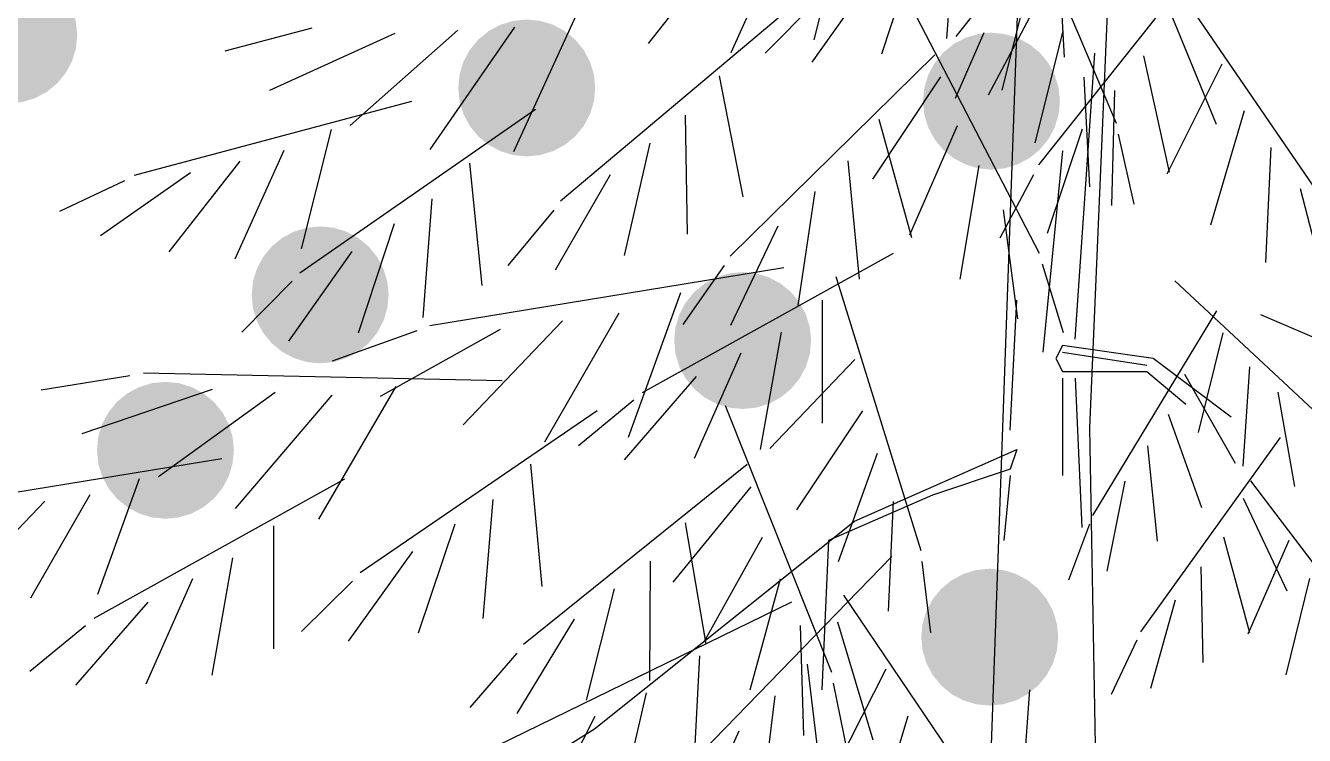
# Model space of a CAD drawing. Extents: x 0 to 1.57, y 0.06 to 3.19.
# Drawn here: x 0.4062 to 0.8731, y 0.9376 to 1.1968 of the extents above; entities that cross this region are included whole.
import ezdxf

# ---------------------------------------------------------------- set-up
doc = ezdxf.new("R2010")
doc.units = 0
doc.header["$LTSCALE"] = 1.2
doc.layers.get('0').update_dxf_attribs({"linetype": 'CONTINUOUS'})
doc.layers.add('ARQ-VEG', color=2, linetype='CONTINUOUS')

# ---------------------------------------------------------------- blocks, each defined once
blk = doc.blocks.new('*U10')
at = {"layer": 'ARQ-VEG'}
for points in [[(0.66799, 1.05677), (0.66311, 1.10629), (0.66799, 1.10677)], [(0.66799, 1.05677), (0.66799, 1.10677), (0.67287, 1.05725)], [(0.67287, 1.05725), (0.66799, 1.10677), (0.67287, 1.10629)], [(0.6541, 1.06098), (0.65031, 1.09945), (0.6541, 1.10255)], [(0.65842, 1.05867), (0.6541, 1.10255), (0.65842, 1.10486)], [(0.6541, 1.06098), (0.6541, 1.10255), (0.65842, 1.05867)], [(0.66311, 1.05725), (0.65842, 1.10486), (0.66311, 1.10629)], [(0.65842, 1.05867), (0.65842, 1.10486), (0.66311, 1.05725)], [(0.66311, 1.05725), (0.66311, 1.10629), (0.66799, 1.05677)], [(0.67287, 1.05725), (0.67287, 1.10629), (0.67756, 1.05867)], [(0.67756, 1.05867), (0.67287, 1.10629), (0.67756, 1.10486)], [(0.67756, 1.05867), (0.67756, 1.10486), (0.68188, 1.06098)], [(0.68188, 1.06098), (0.67756, 1.10486), (0.68188, 1.10255)], [(0.68188, 1.06098), (0.68188, 1.10255), (0.68567, 1.06409)], [(0.68567, 1.06409), (0.68188, 1.10255), (0.68567, 1.09945)], [(0.65031, 1.06409), (0.6472, 1.09566), (0.65031, 1.09945)], [(0.65031, 1.06409), (0.65031, 1.09945), (0.6541, 1.06098)], [(0.68567, 1.06409), (0.68567, 1.09945), (0.68878, 1.06788)], [(0.68878, 1.06788), (0.68567, 1.09945), (0.68878, 1.09566)], [(0.6472, 1.06788), (0.64489, 1.09133), (0.6472, 1.09566)], [(0.6472, 1.06788), (0.6472, 1.09566), (0.65031, 1.06409)], [(0.68878, 1.06788), (0.68878, 1.09566), (0.69109, 1.0722)], [(0.69109, 1.0722), (0.68878, 1.09566), (0.69109, 1.09133)], [(0.64489, 1.0722), (0.64347, 1.08664), (0.64489, 1.09133)], [(0.64489, 1.0722), (0.64489, 1.09133), (0.6472, 1.06788)], [(0.69109, 1.0722), (0.69109, 1.09133), (0.69251, 1.07689)], [(0.69251, 1.07689), (0.69109, 1.09133), (0.69251, 1.08664)], [(0.64347, 1.07689), (0.64299, 1.08177), (0.64347, 1.08664)], [(0.64347, 1.07689), (0.64347, 1.08664), (0.64489, 1.0722)], [(0.69251, 1.07689), (0.69251, 1.08664), (0.69299, 1.08177)]]:
    blk.add_solid(points, dxfattribs=at)
blk = doc.blocks.new('*U11')
at = {"layer": 'ARQ-VEG'}
for points in [[(0.4477, 1.0186), (0.44337, 1.06248), (0.4477, 1.06479)], [(0.45239, 1.01717), (0.4477, 1.06479), (0.45239, 1.06621)], [(0.4477, 1.0186), (0.4477, 1.06479), (0.45239, 1.01717)], [(0.45726, 1.01669), (0.45239, 1.06621), (0.45726, 1.06669)], [(0.45239, 1.01717), (0.45239, 1.06621), (0.45726, 1.01669)], [(0.45726, 1.01669), (0.45726, 1.06669), (0.46214, 1.01717)], [(0.46214, 1.01717), (0.45726, 1.06669), (0.46214, 1.06621)], [(0.46214, 1.01717), (0.46214, 1.06621), (0.46683, 1.0186)], [(0.46683, 1.0186), (0.46214, 1.06621), (0.46683, 1.06479)], [(0.46683, 1.0186), (0.46683, 1.06479), (0.47115, 1.02091)], [(0.47115, 1.02091), (0.46683, 1.06479), (0.47115, 1.06248)], [(0.44337, 1.02091), (0.43958, 1.05937), (0.44337, 1.06248)], [(0.44337, 1.02091), (0.44337, 1.06248), (0.4477, 1.0186)], [(0.47115, 1.02091), (0.47115, 1.06248), (0.47494, 1.02401)], [(0.47494, 1.02401), (0.47115, 1.06248), (0.47494, 1.05937)], [(0.43648, 1.0278), (0.43417, 1.05126), (0.43648, 1.05558)], [(0.43958, 1.02401), (0.43648, 1.05558), (0.43958, 1.05937)], [(0.43648, 1.0278), (0.43648, 1.05558), (0.43958, 1.02401)], [(0.43958, 1.02401), (0.43958, 1.05937), (0.44337, 1.02091)], [(0.47494, 1.02401), (0.47494, 1.05937), (0.47805, 1.0278)], [(0.47805, 1.0278), (0.47494, 1.05937), (0.47805, 1.05558)], [(0.47805, 1.0278), (0.47805, 1.05558), (0.48036, 1.03212)], [(0.48036, 1.03212), (0.47805, 1.05558), (0.48036, 1.05126)], [(0.43417, 1.03212), (0.43274, 1.04657), (0.43417, 1.05126)], [(0.43417, 1.03212), (0.43417, 1.05126), (0.43648, 1.0278)], [(0.48036, 1.03212), (0.48036, 1.05126), (0.48178, 1.03681)], [(0.48178, 1.03681), (0.48036, 1.05126), (0.48178, 1.04657)], [(0.43274, 1.03681), (0.43226, 1.04169), (0.43274, 1.04657)], [(0.43274, 1.03681), (0.43274, 1.04657), (0.43417, 1.03212)], [(0.48178, 1.03681), (0.48178, 1.04657), (0.48226, 1.04169)]]:
    blk.add_solid(points, dxfattribs=at)
blk = doc.blocks.new('*U15')
at = {"layer": 'ARQ-VEG'}
for points in [[(0.74926, 1.14609), (0.74493, 1.18997), (0.74926, 1.19228)], [(0.75395, 1.14466), (0.74926, 1.19228), (0.75395, 1.1937)], [(0.74926, 1.14609), (0.74926, 1.19228), (0.75395, 1.14466)], [(0.75882, 1.14418), (0.75395, 1.1937), (0.75882, 1.19418)], [(0.75395, 1.14466), (0.75395, 1.1937), (0.75882, 1.14418)], [(0.75882, 1.14418), (0.75882, 1.19418), (0.7637, 1.14466)], [(0.7637, 1.14466), (0.75882, 1.19418), (0.7637, 1.1937)], [(0.7637, 1.14466), (0.7637, 1.1937), (0.76839, 1.14609)], [(0.76839, 1.14609), (0.7637, 1.1937), (0.76839, 1.19228)], [(0.76839, 1.14609), (0.76839, 1.19228), (0.77271, 1.1484)], [(0.77271, 1.1484), (0.76839, 1.19228), (0.77271, 1.18997)], [(0.74115, 1.15151), (0.73804, 1.18307), (0.74115, 1.18686)], [(0.74493, 1.1484), (0.74115, 1.18686), (0.74493, 1.18997)], [(0.74115, 1.15151), (0.74115, 1.18686), (0.74493, 1.1484)], [(0.74493, 1.1484), (0.74493, 1.18997), (0.74926, 1.14609)], [(0.77271, 1.1484), (0.77271, 1.18997), (0.7765, 1.15151)], [(0.7765, 1.15151), (0.77271, 1.18997), (0.7765, 1.18686)], [(0.7765, 1.15151), (0.7765, 1.18686), (0.77961, 1.15529)], [(0.77961, 1.15529), (0.7765, 1.18686), (0.77961, 1.18307)], [(0.73804, 1.15529), (0.73573, 1.17875), (0.73804, 1.18307)], [(0.73804, 1.15529), (0.73804, 1.18307), (0.74115, 1.15151)], [(0.77961, 1.15529), (0.77961, 1.18307), (0.78192, 1.15962)], [(0.78192, 1.15962), (0.77961, 1.18307), (0.78192, 1.17875)], [(0.73573, 1.15962), (0.7343, 1.17406), (0.73573, 1.17875)], [(0.73573, 1.15962), (0.73573, 1.17875), (0.73804, 1.15529)], [(0.78192, 1.15962), (0.78192, 1.17875), (0.78334, 1.16431)], [(0.78334, 1.16431), (0.78192, 1.17875), (0.78334, 1.17406)], [(0.7343, 1.16431), (0.73382, 1.16918), (0.7343, 1.17406)], [(0.7343, 1.16431), (0.7343, 1.17406), (0.73573, 1.15962)], [(0.78334, 1.16431), (0.78334, 1.17406), (0.78382, 1.16918)]]:
    blk.add_solid(points, dxfattribs=at)
blk = doc.blocks.new('*U65')
at = {"layer": 'ARQ-VEG'}
for points in [[(0.38618, 1.17257), (0.38239, 1.21104), (0.38618, 1.21415)], [(0.3905, 1.17026), (0.38618, 1.21415), (0.3905, 1.21646)], [(0.38618, 1.17257), (0.38618, 1.21415), (0.3905, 1.17026)], [(0.39519, 1.16884), (0.3905, 1.21646), (0.39519, 1.21788)], [(0.3905, 1.17026), (0.3905, 1.21646), (0.39519, 1.16884)], [(0.40007, 1.16836), (0.39519, 1.21788), (0.40007, 1.21836)], [(0.39519, 1.16884), (0.39519, 1.21788), (0.40007, 1.16836)], [(0.40007, 1.16836), (0.40007, 1.21836), (0.40495, 1.16884)], [(0.40495, 1.16884), (0.40007, 1.21836), (0.40495, 1.21788)], [(0.40495, 1.16884), (0.40495, 1.21788), (0.40964, 1.17026)], [(0.40964, 1.17026), (0.40495, 1.21788), (0.40964, 1.21646)], [(0.40964, 1.17026), (0.40964, 1.21646), (0.41396, 1.17257)], [(0.41396, 1.17257), (0.40964, 1.21646), (0.41396, 1.21415)], [(0.41396, 1.17257), (0.41396, 1.21415), (0.41775, 1.17568)], [(0.41775, 1.17568), (0.41396, 1.21415), (0.41775, 1.21104)], [(0.38239, 1.17568), (0.37928, 1.20725), (0.38239, 1.21104)], [(0.38239, 1.17568), (0.38239, 1.21104), (0.38618, 1.17257)], [(0.41775, 1.17568), (0.41775, 1.21104), (0.42086, 1.17947)], [(0.42086, 1.17947), (0.41775, 1.21104), (0.42086, 1.20725)], [(0.37928, 1.17947), (0.37697, 1.20293), (0.37928, 1.20725)], [(0.37928, 1.17947), (0.37928, 1.20725), (0.38239, 1.17568)], [(0.42086, 1.17947), (0.42086, 1.20725), (0.42317, 1.18379)], [(0.42317, 1.18379), (0.42086, 1.20725), (0.42317, 1.20293)], [(0.37697, 1.18379), (0.37555, 1.19824), (0.37697, 1.20293)], [(0.37697, 1.18379), (0.37697, 1.20293), (0.37928, 1.17947)], [(0.42317, 1.18379), (0.42317, 1.20293), (0.42459, 1.18848)], [(0.42459, 1.18848), (0.42317, 1.20293), (0.42459, 1.19824)], [(0.37555, 1.18848), (0.37507, 1.19336), (0.37555, 1.19824)], [(0.37555, 1.18848), (0.37555, 1.19824), (0.37697, 1.18379)], [(0.42459, 1.18848), (0.42459, 1.19824), (0.42507, 1.19336)]]:
    blk.add_solid(points, dxfattribs=at)
blk = doc.blocks.new('*U79')
at = {"layer": 'ARQ-VEG'}
for points in [[(0.74862, 0.95035), (0.7443, 0.99423), (0.74862, 0.99654)], [(0.75331, 0.94893), (0.74862, 0.99654), (0.75331, 0.99797)], [(0.74862, 0.95035), (0.74862, 0.99654), (0.75331, 0.94893)], [(0.75819, 0.94845), (0.75331, 0.99797), (0.75819, 0.99845)], [(0.75331, 0.94893), (0.75331, 0.99797), (0.75819, 0.94845)], [(0.75819, 0.94845), (0.75819, 0.99845), (0.76307, 0.94893)], [(0.76307, 0.94893), (0.75819, 0.99845), (0.76307, 0.99797)], [(0.76307, 0.94893), (0.76307, 0.99797), (0.76776, 0.95035)], [(0.76776, 0.95035), (0.76307, 0.99797), (0.76776, 0.99654)], [(0.76776, 0.95035), (0.76776, 0.99654), (0.77208, 0.95266)], [(0.77208, 0.95266), (0.76776, 0.99654), (0.77208, 0.99423)], [(0.74051, 0.95577), (0.7374, 0.98733), (0.74051, 0.99112)], [(0.7443, 0.95266), (0.74051, 0.99112), (0.7443, 0.99423)], [(0.74051, 0.95577), (0.74051, 0.99112), (0.7443, 0.95266)], [(0.7443, 0.95266), (0.7443, 0.99423), (0.74862, 0.95035)], [(0.77208, 0.95266), (0.77208, 0.99423), (0.77587, 0.95577)], [(0.77587, 0.95577), (0.77208, 0.99423), (0.77587, 0.99112)], [(0.77587, 0.95577), (0.77587, 0.99112), (0.77898, 0.95956)], [(0.77898, 0.95956), (0.77587, 0.99112), (0.77898, 0.98733)], [(0.7374, 0.95956), (0.73509, 0.98301), (0.7374, 0.98733)], [(0.7374, 0.95956), (0.7374, 0.98733), (0.74051, 0.95577)], [(0.77898, 0.95956), (0.77898, 0.98733), (0.78129, 0.96388)], [(0.78129, 0.96388), (0.77898, 0.98733), (0.78129, 0.98301)], [(0.73509, 0.96388), (0.73367, 0.97832), (0.73509, 0.98301)], [(0.73509, 0.96388), (0.73509, 0.98301), (0.7374, 0.95956)], [(0.78129, 0.96388), (0.78129, 0.98301), (0.78271, 0.96857)], [(0.78271, 0.96857), (0.78129, 0.98301), (0.78271, 0.97832)], [(0.73367, 0.96857), (0.73319, 0.97345), (0.73367, 0.97832)], [(0.73367, 0.96857), (0.73367, 0.97832), (0.73509, 0.96388)], [(0.78271, 0.96857), (0.78271, 0.97832), (0.78319, 0.97345)]]:
    blk.add_solid(points, dxfattribs=at)
blk = doc.blocks.new('*U110')
at = {"layer": 'ARQ-VEG'}
for points in [[(0.5796, 1.1509), (0.57528, 1.19479), (0.5796, 1.1971)], [(0.58429, 1.14948), (0.5796, 1.1971), (0.58429, 1.19852)], [(0.5796, 1.1509), (0.5796, 1.1971), (0.58429, 1.14948)], [(0.58917, 1.149), (0.58429, 1.19852), (0.58917, 1.199)], [(0.58429, 1.14948), (0.58429, 1.19852), (0.58917, 1.149)], [(0.58917, 1.149), (0.58917, 1.199), (0.59405, 1.14948)], [(0.59405, 1.14948), (0.58917, 1.199), (0.59405, 1.19852)], [(0.59405, 1.14948), (0.59405, 1.19852), (0.59874, 1.1509)], [(0.59874, 1.1509), (0.59405, 1.19852), (0.59874, 1.1971)], [(0.59874, 1.1509), (0.59874, 1.1971), (0.60306, 1.15321)], [(0.60306, 1.15321), (0.59874, 1.1971), (0.60306, 1.19479)], [(0.57149, 1.15632), (0.56838, 1.18789), (0.57149, 1.19168)], [(0.57528, 1.15321), (0.57149, 1.19168), (0.57528, 1.19479)], [(0.57149, 1.15632), (0.57149, 1.19168), (0.57528, 1.15321)], [(0.57528, 1.15321), (0.57528, 1.19479), (0.5796, 1.1509)], [(0.60306, 1.15321), (0.60306, 1.19479), (0.60685, 1.15632)], [(0.60685, 1.15632), (0.60306, 1.19479), (0.60685, 1.19168)], [(0.60685, 1.15632), (0.60685, 1.19168), (0.60996, 1.16011)], [(0.60996, 1.16011), (0.60685, 1.19168), (0.60996, 1.18789)], [(0.56838, 1.16011), (0.56607, 1.18357), (0.56838, 1.18789)], [(0.56838, 1.16011), (0.56838, 1.18789), (0.57149, 1.15632)], [(0.60996, 1.16011), (0.60996, 1.18789), (0.61227, 1.16443)], [(0.61227, 1.16443), (0.60996, 1.18789), (0.61227, 1.18357)], [(0.56607, 1.16443), (0.56465, 1.17888), (0.56607, 1.18357)], [(0.56607, 1.16443), (0.56607, 1.18357), (0.56838, 1.16011)], [(0.61227, 1.16443), (0.61227, 1.18357), (0.61369, 1.16912)], [(0.61369, 1.16912), (0.61227, 1.18357), (0.61369, 1.17888)], [(0.56465, 1.16912), (0.56417, 1.174), (0.56465, 1.17888)], [(0.56465, 1.16912), (0.56465, 1.17888), (0.56607, 1.16443)], [(0.61369, 1.16912), (0.61369, 1.17888), (0.61417, 1.174)]]:
    blk.add_solid(points, dxfattribs=at)
blk = doc.blocks.new('*U111')
at = {"layer": 'ARQ-VEG'}
for points in [[(0.50419, 1.07535), (0.49986, 1.11923), (0.50419, 1.12154)], [(0.50888, 1.07392), (0.50419, 1.12154), (0.50888, 1.12296)], [(0.50419, 1.07535), (0.50419, 1.12154), (0.50888, 1.07392)], [(0.51375, 1.07344), (0.50888, 1.12296), (0.51375, 1.12344)], [(0.50888, 1.07392), (0.50888, 1.12296), (0.51375, 1.07344)], [(0.51375, 1.07344), (0.51375, 1.12344), (0.51863, 1.07392)], [(0.51863, 1.07392), (0.51375, 1.12344), (0.51863, 1.12296)], [(0.51863, 1.07392), (0.51863, 1.12296), (0.52332, 1.07535)], [(0.52332, 1.07535), (0.51863, 1.12296), (0.52332, 1.12154)], [(0.52332, 1.07535), (0.52332, 1.12154), (0.52764, 1.07766)], [(0.52764, 1.07766), (0.52332, 1.12154), (0.52764, 1.11923)], [(0.49608, 1.08076), (0.49297, 1.11233), (0.49608, 1.11612)], [(0.49986, 1.07766), (0.49608, 1.11612), (0.49986, 1.11923)], [(0.49608, 1.08076), (0.49608, 1.11612), (0.49986, 1.07766)], [(0.49986, 1.07766), (0.49986, 1.11923), (0.50419, 1.07535)], [(0.52764, 1.07766), (0.52764, 1.11923), (0.53143, 1.08076)], [(0.53143, 1.08076), (0.52764, 1.11923), (0.53143, 1.11612)], [(0.53143, 1.08076), (0.53143, 1.11612), (0.53454, 1.08455)], [(0.53454, 1.08455), (0.53143, 1.11612), (0.53454, 1.11233)], [(0.49297, 1.08455), (0.49066, 1.10801), (0.49297, 1.11233)], [(0.49297, 1.08455), (0.49297, 1.11233), (0.49608, 1.08076)], [(0.53454, 1.08455), (0.53454, 1.11233), (0.53685, 1.08888)], [(0.53685, 1.08888), (0.53454, 1.11233), (0.53685, 1.10801)], [(0.49066, 1.08888), (0.48923, 1.10332), (0.49066, 1.10801)], [(0.49066, 1.08888), (0.49066, 1.10801), (0.49297, 1.08455)], [(0.53685, 1.08888), (0.53685, 1.10801), (0.53827, 1.09356)], [(0.53827, 1.09356), (0.53685, 1.10801), (0.53827, 1.10332)], [(0.48923, 1.09356), (0.48875, 1.09844), (0.48923, 1.10332)], [(0.48923, 1.09356), (0.48923, 1.10332), (0.49066, 1.08888)], [(0.53827, 1.09356), (0.53827, 1.10332), (0.53875, 1.09844)]]:
    blk.add_solid(points, dxfattribs=at)

msp = doc.modelspace()

# ---------------------------------------------------------------- linework, layer by layer
for p, q in [((0.7635, 1.25765, 94.63282), (0.80436, 1.16115, 94.63282)), ((0.70763, 1.246, 94.63282), (0.69395, 1.19155, 94.63282)), ((0.68596, 1.23644, 94.63282), (0.66372, 1.18681, 94.63282)), ((0.74565, 1.2354, 94.63282), (0.74236, 1.19201, 94.63282)), ((0.66585, 1.23161, 94.63282), (0.63353, 1.19021, 94.63282)), ((0.77343, 1.2282, 94.63282), (0.74581, 1.19278, 94.63282)), ((0.84123, 1.22796, 94.63282), (0.77601, 1.14594, 94.63282)), ((0.73182, 1.22632, 94.63282), (0.7187, 1.18639, 94.63282)), ((0.7831, 1.22717, 94.63282), (0.78531, 1.1852, 94.63282)), ((0.71644, 1.21619, 94.63282), (0.69323, 1.18337, 94.63282)), ((0.77806, 1.20982, 94.63282), (0.75768, 1.17138, 94.63282)), ((0.77242, 1.21216, 94.63282), (0.76265, 1.17317, 94.63282)), ((0.82735, 1.20964, 94.63282), (0.88651, 1.12315, 94.63282)), ((0.69467, 1.2053, 94.63282), (0.67619, 1.18671, 94.63282)), ((0.72801, 1.20669, 94.63282), (0.77627, 1.11368, 94.63282)), ((0.60773, 1.20168, 94.63282), (0.58436, 1.15063, 94.63282)), ((0.68165, 1.20013, 94.63282), (0.60148, 1.13266, 94.63282)), ((0.82377, 1.20225, 94.63282), (0.84089, 1.16072, 94.63282)), ((0.51068, 1.19587, 94.63282), (0.47901, 1.18744, 94.63282)), ((0.58467, 1.19623, 94.63282), (0.55378, 1.15147, 94.63282)), ((0.54104, 1.1939, 94.63282), (0.49529, 1.1731, 94.63282)), ((0.56403, 1.19514, 94.63282), (0.5247, 1.16031, 94.63282)), ((0.75606, 1.19414, 94.63282), (0.74556, 1.17012, 94.63282)), ((0.78491, 1.19476, 94.63282), (0.77469, 1.154, 94.63282)), ((0.73812, 1.18605, 94.63282), (0.66346, 1.11253, 94.63282)), ((0.81438, 1.18578, 94.63282), (0.82372, 1.14328, 94.63282)), ((0.84291, 1.18274, 94.63282), (0.82286, 1.14256, 94.63282)), ((0.65945, 1.17839, 94.63282), (0.668, 1.1343, 94.63282)), ((0.74021, 1.17811, 94.63282), (0.71544, 1.14064, 94.63282)), ((0.79251, 1.17799, 94.63282), (0.79462, 1.13784, 94.63282)), ((0.80376, 1.17311, 94.63282), (0.80268, 1.1311, 94.63282)), ((0.54712, 1.1691, 94.63282), (0.4459, 1.14199, 94.63282)), ((0.5924, 1.16618, 94.63282), (0.50635, 1.1064, 94.63282)), ((0.64698, 1.16411, 94.63282), (0.64771, 1.1206, 94.63282)), ((0.71768, 1.16264, 94.63282), (0.72965, 1.11935, 94.63282)), ((0.85109, 1.16565, 94.63282), (0.83873, 1.12393, 94.63282)), ((0.51779, 1.15882, 94.63282), (0.50684, 1.11527, 94.63282)), ((0.74626, 1.16015, 94.63282), (0.72895, 1.12023, 94.63282)), ((0.79194, 1.15898, 94.63282), (0.77915, 1.12087, 94.63282)), ((0.63406, 1.15379, 94.63282), (0.62468, 1.11282, 94.63282)), ((0.8051, 1.15716, 94.63282), (0.8108, 1.13157, 94.63282)), ((0.50045, 1.15118, 94.63282), (0.48266, 1.11147, 94.63282)), ((0.86078, 1.15224, 94.63282), (0.85884, 1.11026, 94.63282)), ((0.48437, 1.14731, 94.63282), (0.4585, 1.11419, 94.63282)), ((0.56829, 1.14658, 94.63282), (0.57273, 1.10189, 94.63282)), ((0.70637, 1.14743, 94.63282), (0.71049, 1.10412, 94.63282)), ((0.75426, 1.14567, 94.63282), (0.74725, 1.10423, 94.63282)), ((0.44229, 1.14012, 94.63282), (0.41861, 1.12888, 94.63282)), ((0.46646, 1.14299, 94.63282), (0.43351, 1.11997, 94.63282)), ((0.61967, 1.14229, 94.63282), (0.59959, 1.10746, 94.63282)), ((0.77422, 1.14229, 94.63282), (0.76188, 1.11917, 94.63282)), ((0.69429, 1.13614, 94.63282), (0.68814, 1.09456, 94.63282)), ((0.87156, 1.13731, 94.63282), (0.88158, 1.09837, 94.63282)), ((0.55456, 1.13351, 94.63282), (0.55127, 1.09013, 94.63282)), ((0.599, 1.12943, 94.63282), (0.58232, 1.10922, 94.63282)), ((0.76315, 1.12954, 94.63282), (0.76838, 1.08968, 94.63282)), ((0.54074, 1.12443, 94.63282), (0.52762, 1.08451, 94.63282)), ((0.68085, 1.12355, 94.63282), (0.66354, 1.08726, 94.63282)), ((0.52535, 1.11431, 94.63282), (0.50214, 1.08148, 94.63282)), ((0.72293, 1.11357, 94.63282), (0.63136, 1.06263, 94.63282)), ((0.68301, 1.10829, 94.63282), (0.55375, 1.08714, 94.63282)), ((0.66124, 1.10912, 94.63282), (0.64619, 1.08766, 94.63282)), ((0.77733, 1.10976, 94.63282), (0.78501, 1.0847, 94.63282)), ((0.50358, 1.10342, 94.63282), (0.48511, 1.08482, 94.63282)), ((0.70201, 1.10518, 94.63282), (0.73307, 1.00511, 94.63282)), ((0.82579, 1.1036, 94.63282), (0.88959, 1.04398, 94.63282)), ((0.64526, 1.09915, 94.63282), (0.62623, 1.04633, 94.63282)), ((0.69699, 1.09646, 94.63282), (0.69697, 1.05155, 94.63282)), ((0.84102, 1.09261, 94.63282), (0.79576, 1.01793, 94.63282)), ((0.60226, 1.08898, 94.63282), (0.56597, 1.05099, 94.63282)), ((0.62274, 1.09179, 94.63282), (0.59568, 1.04461, 94.63282)), ((0.857, 1.0913, 94.63282), (0.95728, 1.04818, 94.63282)), ((0.54903, 1.08526, 94.63282), (0.51818, 1.07423, 94.63282)), ((0.57945, 1.08584, 94.63282), (0.5356, 1.06129, 94.63282)), ((0.68203, 1.08482, 94.63282), (0.67444, 1.04197, 94.63282)), ((0.84332, 1.08454, 94.63282), (0.8343, 1.04822, 94.63282)), ((0.66737, 1.07716, 94.63282), (0.65035, 1.03873, 94.63282)), ((0.70896, 1.07489, 94.63282), (0.67796, 1.04239, 94.63282)), ((0.58023, 1.06709, 94.63282), (0.44928, 1.06982, 94.63282)), ((0.8293, 1.06951, 94.63282), (0.84783, 1.03699, 94.63282)), ((0.85308, 1.07212, 94.63282), (0.85059, 1.03594, 94.63282)), ((0.4443, 1.06883, 94.63282), (0.41195, 1.0636, 94.63282)), ((0.54144, 1.06497, 94.63282), (0.51311, 1.0165, 94.63282)), ((0.65106, 1.06861, 94.63282), (0.6247, 1.03826, 94.63282)), ((0.47431, 1.06386, 94.63282), (0.42673, 1.04771, 94.63282)), ((0.49731, 1.06281, 94.63282), (0.45472, 1.03205, 94.63282)), ((0.51796, 1.06184, 94.63282), (0.48277, 1.02037, 94.63282)), ((0.62832, 1.05994, 94.63282), (0.60808, 1.04327, 94.63282)), ((0.86339, 1.06297, 94.63282), (0.86942, 1.02847, 94.63282)), ((0.61484, 1.05609, 94.63282), (0.52837, 0.99691, 94.63282)), ((0.66163, 1.05801, 94.63282), (0.70041, 0.96067, 94.63282)), ((0.71174, 1.05615, 94.63282), (0.68764, 1.01992, 94.63282)), ((0.82328, 1.05491, 94.63282), (0.83547, 1.02076, 94.63282)), ((0.86418, 1.04633, 94.63282), (0.81323, 0.97542, 94.63282)), ((0.81583, 1.04331, 94.63282), (0.81937, 1.00847, 94.63282)), ((0.4779, 1.03858, 94.63282), (0.37449, 1.02166, 94.63282)), ((0.66963, 1.03647, 94.63282), (0.58804, 0.97072, 94.63282)), ((0.59059, 1.03666, 94.63282), (0.59472, 0.99193, 94.63282)), ((0.71705, 1.04048, 94.63282), (0.70284, 1.00094, 94.63282)), ((0.52267, 1.03118, 94.63282), (0.43109, 0.98023, 94.63282)), ((0.44769, 1.03126, 94.63282), (0.43247, 0.98901, 94.63282)), ((0.67092, 1.02835, 94.63282), (0.64256, 0.99353, 94.63282)), ((0.80755, 1.03039, 94.63282), (0.801, 0.99754, 94.63282)), ((0.85337, 1.03052, 94.63282), (0.90612, 0.96094, 94.63282)), ((0.41329, 1.02313, 94.63282), (0.38426, 0.99274, 94.63282)), ((0.42968, 1.02538, 94.63282), (0.40803, 0.98763, 94.63282)), ((0.57677, 1.02369, 94.63282), (0.57317, 0.98032, 94.63282)), ((0.72295, 1.02304, 94.63282), (0.72106, 0.98288, 94.63282)), ((0.85069, 1.02422, 94.63282), (0.86663, 0.99035, 94.63282)), ((0.49672, 1.01406, 94.63282), (0.4967, 0.96915, 94.63282)), ((0.56288, 1.0147, 94.63282), (0.54948, 0.97487, 94.63282)), ((0.64697, 1.0152, 94.63282), (0.65458, 0.97094, 94.63282)), ((0.79467, 1.01472, 94.63282), (0.7869, 0.99431, 94.63282)), ((0.67516, 1.00988, 94.63282), (0.65397, 0.97188, 94.63282)), ((0.84355, 1.01014, 94.63282), (0.85304, 0.97514, 94.63282)), ((0.86742, 1.00877, 94.63282), (0.85236, 0.9745, 94.63282)), ((0.54743, 1.00469, 94.63282), (0.52398, 0.97203, 94.63282)), ((0.48176, 1.00243, 94.63282), (0.47418, 0.95958, 94.63282)), ((0.63421, 1.0012, 94.63282), (0.63401, 0.95768, 94.63282)), ((0.72246, 1.00285, 94.63282), (0.64948, 0.92766, 94.63282)), ((0.73342, 1.00106, 94.63282), (0.73655, 0.97504, 94.63282)), ((0.83522, 0.99916, 94.63282), (0.83603, 0.96414, 94.63282)), ((0.46711, 0.99476, 94.63282), (0.45009, 0.95634, 94.63282)), ((0.68168, 0.99468, 94.63282), (0.67059, 0.95415, 94.63282)), ((0.87492, 0.99487, 94.63282), (0.86633, 0.95964, 94.63282)), ((0.52558, 0.99395, 94.63282), (0.50697, 0.97549, 94.63282)), ((0.62106, 0.99115, 94.63282), (0.61081, 0.9504, 94.63282)), ((0.45079, 0.98622, 94.63282), (0.42443, 0.95586, 94.63282)), ((0.68577, 0.98628, 94.63282), (0.5681, 0.92874, 94.63282)), ((0.70485, 0.98879, 94.63282), (0.76346, 0.90193, 94.63282)), ((0.82595, 0.98692, 94.63282), (0.81686, 0.95468, 94.63282)), ((0.42805, 0.97754, 94.63282), (0.40782, 0.96088, 94.63282)), ((0.60644, 0.97996, 94.63282), (0.58561, 0.94558, 94.63282)), ((0.68893, 0.97775, 94.63282), (0.69017, 0.93757, 94.63282)), ((0.70256, 0.97899, 94.63282), (0.7155, 0.93598, 94.63282)), ((0.81189, 0.97231, 94.63282), (0.80255, 0.95256, 94.63282)), ((0.5855, 0.96755, 94.63282), (0.56839, 0.9477, 94.63282)), ((0.65225, 0.96664, 94.63282), (0.64927, 0.91058, 94.63282)), ((0.69159, 0.96353, 94.63282), (0.69669, 0.92032, 94.63282)), ((0.72024, 0.96179, 94.63282), (0.69994, 0.92173, 94.63282)), ((0.63281, 0.9531, 94.63282), (0.62052, 0.90012, 94.63282)), ((0.70107, 0.95666, 94.63282), (0.70622, 0.93096, 94.63282)), ((0.67977, 0.95196, 94.63282), (0.67456, 0.91026, 94.63282)), ((0.61401, 0.9445, 94.63282), (0.59023, 0.89766, 94.63282)), ((0.72831, 0.94465, 94.63282), (0.71569, 0.90301, 94.63282)), ((0.66661, 0.93907, 94.63282), (0.65013, 0.90241, 94.63282))]:
    msp.add_line(p, q)
at = {"layer": 'ARQ-VEG'}
for p, q in [((0.7279, 0.07217, 94.63282), (0.79702, 1.99808, 94.63282)), ((0.81507, 1.53379, 94.63282), (0.79466, 1.04992, 94.63282)), ((0.78944, 1.08228, 94.63282), (0.79656, 1.18668, 94.63282)), ((0.7847, 1.15109, 94.63282), (0.77758, 1.07754, 94.63282)), ((0.76571, 1.04907, 94.63282), (0.76809, 1.09652, 94.63282)), ((0.7847, 1.07991, 94.63282), (0.78232, 1.07516, 94.63282)), ((0.81791, 1.07516, 94.63282), (0.7847, 1.07991, 94.63282)), ((0.78232, 1.07516, 94.63282), (0.7847, 1.07042, 94.63282)), ((0.7847, 1.07754, 94.63282), (0.81554, 1.07279, 94.63282)), ((0.84638, 1.05381, 94.63282), (0.81791, 1.07516, 94.63282)), ((0.7847, 1.07042, 94.63282), (0.81554, 1.07042, 94.63282)), ((0.81554, 1.07042, 94.63282), (0.82978, 1.05856, 94.63282)), ((0.7847, 1.06805, 94.63282), (0.7847, 1.03246, 94.63282)), ((0.78944, 1.06805, 94.63282), (0.79181, 1.01348, 94.63282)), ((0.79466, 1.04992, 94.63282), (0.80727, 0.3437, 94.63282)), ((0.70877, 1.01585, 94.63282), (0.76809, 1.04195, 94.63282)), ((0.76809, 1.04195, 94.63282), (0.76571, 1.03483, 94.63282)), ((0.76571, 1.03483, 94.63282), (0.73724, 1.02534, 94.63282)), ((0.76571, 1.03246, 94.63282), (0.76334, 1.00873, 94.63282)), ((0.73724, 1.02534, 94.63282), (0.69928, 1.00873, 94.63282)), ((0.61387, 0.93993, 94.63282), (0.70877, 1.01585, 94.63282)), ((0.69928, 1.00873, 94.63282), (0.69691, 0.95416, 94.63282)), ((0.76571, 0.85451, 94.63282), (0.77283, 0.95416, 94.63282)), ((0.52608, 0.88536, 94.63282), (0.61387, 0.93993, 94.63282))]:
    msp.add_line(p, q, dxfattribs=at)

# ---------------------------------------------------------------- block references
for name in ['*U65', '*U110', '*U15', '*U111', '*U10', '*U11', '*U79']:
    msp.add_blockref(name, (0, 0), dxfattribs=at)

doc.saveas('drawing.dxf')
